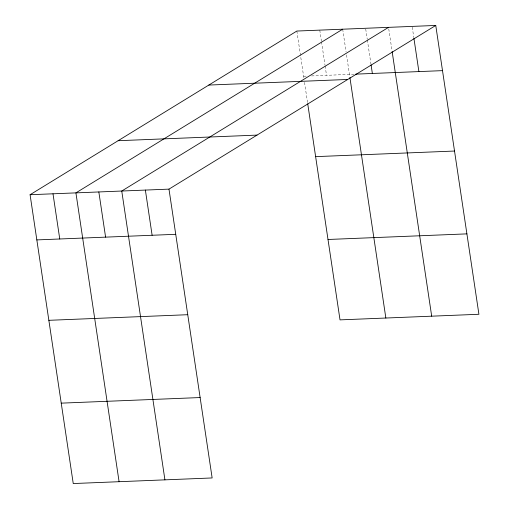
<?xml version="1.0" encoding="UTF-8"?>
<svg xmlns="http://www.w3.org/2000/svg" width="509" height="509" viewBox="0 0 509 509"><rect width="100%" height="100%" fill="white"/><g stroke="black" fill="none" stroke-linecap="round" stroke-linejoin="round"><path stroke-width="0.38" stroke-dasharray="2.54 1.91" d="M303.606 76.242L307.557 76.083M311.508 75.924L354.188 74.199M412.258 27.181L413.766 37.31M388.761 28.911L392.019 50.728M365.723 29.058L367.237 39.187M367.352 39.963L370.966 64.115M342.691 29.204L346.069 51.797M346.534 54.915L349.785 76.687M319.773 30.126L321.402 41.032M321.516 41.814L325.009 65.19M325.13 65.966L326.524 75.313M296.855 31.049L303.949 78.539M304.522 82.363L307.614 103.041"/><path stroke-width="0.76" d="M435.755 25.45L168.982 189.125L212.145 477.951L73.245 483.55L30.082 194.724L296.855 31.049L435.755 25.45L478.918 314.276L340.018 319.875L307.729 103.804M342.691 29.204L75.917 192.873L119.087 481.699M388.526 27.352L121.753 191.028L164.922 479.853M355.766 74.136L442.506 70.636M208.817 85.06L347.717 79.461M118.12 140.713L257.013 135.108M315.625 156.638L454.524 151.039M30.082 194.724L168.982 189.125M36.839 239.911L175.732 234.312M328 239.478L466.899 233.873M48.851 320.314L187.751 314.708M61.233 403.147L200.132 397.548M413.887 38.086L418.894 71.591M392.134 51.504L431.689 316.178M371.08 64.897L372.359 73.468M349.899 77.457L385.854 318.03M145.37 190.073L152.121 235.266M98.835 191.95L105.592 237.137M53 193.802L59.757 238.988"/></g></svg>
